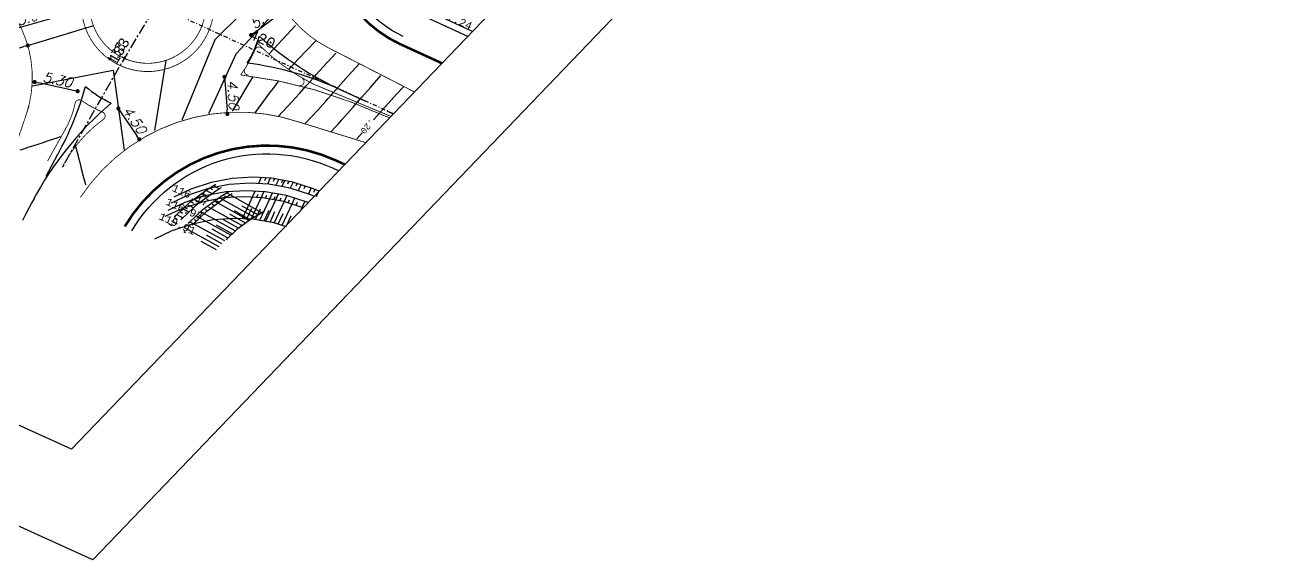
# Model space of a CAD drawing. Header units: millimetres. Extents: x 229784 to 231786, y 726884 to 727329.
# Drawn here: x 229867.6 to 230020.3, y 726913 to 726977.6 of the extents above; entities that cross this region are included whole.
import ezdxf
from ezdxf.enums import TextEntityAlignment as Align

# ---------------------------------------------------------------- set-up
doc = ezdxf.new("R2010")
doc.units = ezdxf.units.MM
for name, pattern in [('2480-axa-500-15.11.16$0$CENTER', [2, 1.25, -0.25, 0.25, -0.25]), ('2480-GEOMET-12.8.14$0$D1-3', [6, 3, -3]), ('2480-GEOMET-12.8.14$0$DASHEDX2', [1.5, 1, -0.5]), ('DESPLANW500-12.8.14$0$CENTER', [2, 1.25, -0.25, 0.25, -0.25]), ('DESPLANW500-12.8.14$0$DASHDOT', [1, 0.5, -0.25, 0, -0.25])]:
    doc.linetypes.add(name, pattern=pattern)
for name, color, linetype in [('2480-axa-500-15.11.16$0$IDAN_AXIS', 7, 'Continuous'), ('2480-axa-500-15.11.16$0$IDAN_PTNUM', 7, 'Continuous'), ('2480-GEOMET-12.8.14$0$0-frame', 7, 'Continuous'), ('2480-GEOMET-12.8.14$0$_L_TOSEFET 1.00M', 253, 'Continuous'), ('AOI', 7, 'Continuous'), ('DESPLANW500-12.8.14$0$ALIYA', 253, 'Continuous'), ('DESPLANW500-12.8.14$0$BRMA-ELV', 253, 'Continuous'), ('DESPLANW500-12.8.14$0$D-CONT-PRINCIPAL', 254, 'Continuous'), ('DESPLANW500-12.8.14$0$D-CONT-SECONDARY', 254, 'Continuous'), ('DESPLANW500-12.8.14$0$DIKUR_CUT_L', 254, 'Continuous'), ('DESPLANW500-12.8.14$0$DITC-ELV', 253, 'Continuous'), ('DESPLANW500-12.8.14$0$HIBUR_TO_EARTHWORK', 253, 'Continuous'), ('DESPLANW500-12.8.14$0$IDAN_AXIS', 8, 'DESPLANW500-12.8.14$0$CENTER'), ('DESPLANW500-12.8.14$0$ROADAXIS', 8, 'DESPLANW500-12.8.14$0$DASHDOT'), ('DESPLANW500-12.8.14$0$ROHV_TAL', 8, 'Continuous'), ('DESPLANW500-12.8.14$0$SEC-NAME', 7, 'Continuous'), ('DESPLANW500-12.8.14$0$SLOP_TIK_', 254, 'Continuous'), ('DESPLANW500-12.8.14$0$TRAPEZ', 8, 'Continuous'), ('DESPLANW500-12.8.14$0$YRIDA_TA', 8, 'Continuous'), ('M1200', 2, 'Continuous')]:
    doc.layers.add(name, color=color, linetype=linetype)
for name, color, linetype, true_color in [('2480-axa-500-15.11.16$0$IDAN_POINTS', 7, 'Continuous', 0xa8a8a8), ('2480-axa-500-15.11.16$0$IDAN_PTELEV', 7, 'Continuous', 0xa8a8a8), ('2480-GEOMET-12.8.14$0$ZEVA', 7, 'Continuous', 0x919191), ('2480-PLAN-12.8.14$0$pcell', 7, 'Continuous', 0x3366ff)]:
    doc.layers.add(name, color=color, linetype=linetype, true_color=true_color)
doc.layers.add('2480-GEOMET-12.8.14$0$rezua', color=13, linetype='Continuous', lineweight=30)
doc.layers.add('2480-GEOMET-12.8.14$0$TICH', color=13, linetype='Continuous', lineweight=30)
doc.styles.add('2480-axa-500-15.11.16$0$Standard', font='romanc9.shx')
doc.styles.add('2480-GEOMET-12.8.14$0$ITALIC', font='italic.shx')
doc.styles.add('DESPLANW500-12.8.14$0$MONOTXT', font='monotxt')
doc.dimstyles.new('2480-GEOMET-12.8.14$0$DIM500', dxfattribs={"dimtxt": 1.2, "dimasz": 0.5, "dimexe": 0.18, "dimexo": 0.0625, "dimgap": 0.25, "dimtad": 1, "dimzin": 0, "dimdsep": 46, "dimtxsty": '2480-GEOMET-12.8.14$0$ITALIC', "dimblk": '2480-GEOMET-12.8.14$0$_Dot', "dimcen": 0.09, "dimse1": 1, "dimse2": 1, "dimclrd": 256, "dimclrt": 256, "dimadec": 0, "dimazin": 0, "dimtfac": 1, "dimtmove": 1, "dimatfit": 3, "dimldrblk": '2480-GEOMET-12.8.14$0$_Dot', "dimfxl": 1, "dimtolj": 1, "dimtzin": 0, "dimarcsym": 0})

# ---------------------------------------------------------------- blocks, each defined once
blk = doc.blocks.new('2480-GEOMET-12.8.14$0$_Dot')
at = {"color": 0, "linetype": 'ByBlock', "lineweight": -2}
blk.add_line((-0.5, 0), (-1, 0), dxfattribs=at)
at = {"color": 0, "linetype": 'ByBlock', "const_width": 0.5}
blk.add_lwpolyline([(-0.25, 0, 1), (0.25, 0, 1)], format="xyb", close=True, dxfattribs=at)
blk = doc.blocks.new('*D211')
at = {"layer": '2480-GEOMET-12.8.14$0$0-frame', "lineweight": -2, "transparency": 16777216}
blk.add_line((229873.41, 726969.7), (229869.2, 726970.6), dxfattribs=at)
at = {"layer": 'Defpoints', "color": 0, "transparency": 16777216}
for p in [(229868.71, 726970.71), (229868.35, 726969.02), (229873.54, 726967.91)]:
    blk.add_point(p, dxfattribs=at)
at = {"layer": '2480-GEOMET-12.8.14$0$0-frame', "lineweight": -2, "transparency": 16777216, "xscale": 0.5, "yscale": 0.5, "zscale": 0.5}
for p, rotation in [((229868.71, 726970.71), 167.9278606606143), ((229873.9, 726969.6), 347.9278606606143)]:
    blk.add_blockref('2480-GEOMET-12.8.14$0$_Dot', p, dxfattribs=dict(at, rotation=rotation))
at = {"layer": '2480-GEOMET-12.8.14$0$0-frame', "transparency": 16777216, "insert": (229871.49, 726970.98), "char_height": 1.2, "attachment_point": 5, "rotation": 347.9279, "style": '2480-GEOMET-12.8.14$0$ITALIC'}
blk.add_mtext('\\A1;5.30', dxfattribs=at)
blk = doc.blocks.new('*D214')
at = {"layer": '2480-GEOMET-12.8.14$0$0-frame', "lineweight": -2, "transparency": 16777216}
blk.add_line((229895.23, 726976.7), (229898.52, 726979.14), dxfattribs=at)
at = {"layer": 'Defpoints', "color": 0, "transparency": 16777216}
for p in [(229898.92, 726979.44), (229899.27, 726978.97), (229895.18, 726975.92)]:
    blk.add_point(p, dxfattribs=at)
at = {"layer": '2480-GEOMET-12.8.14$0$0-frame', "lineweight": -2, "transparency": 16777216, "xscale": 0.5, "yscale": 0.5, "zscale": 0.5}
for p, rotation in [((229898.92, 726979.44), 36.6241363567157), ((229894.83, 726976.4), 216.6241363567157)]:
    blk.add_blockref('2480-GEOMET-12.8.14$0$_Dot', p, dxfattribs=dict(at, rotation=rotation))
at = {"layer": '2480-GEOMET-12.8.14$0$0-frame', "transparency": 16777216, "insert": (229896.37, 726978.6), "char_height": 1.2, "attachment_point": 5, "rotation": 36.6241, "style": '2480-GEOMET-12.8.14$0$ITALIC'}
blk.add_mtext('\\A1;5.10', dxfattribs=at)
blk = doc.blocks.new('*D215')
at = {"layer": '2480-GEOMET-12.8.14$0$0-frame', "lineweight": -2, "transparency": 16777216}
blk.add_line((229891.66, 726970.84), (229891.93, 726967.35), dxfattribs=at)
at = {"layer": 'Defpoints', "color": 0, "transparency": 16777216}
for p in [(229892.01, 726971.36), (229891.97, 726966.85), (229892.36, 726966.88)]:
    blk.add_point(p, dxfattribs=at)
at = {"layer": '2480-GEOMET-12.8.14$0$0-frame', "lineweight": -2, "transparency": 16777216, "xscale": 0.5, "yscale": 0.5, "zscale": 0.5}
for p, rotation in [((229891.62, 726971.33), 94.4454500315104), ((229891.97, 726966.85), 274.4454500315104)]:
    blk.add_blockref('2480-GEOMET-12.8.14$0$_Dot', p, dxfattribs=dict(at, rotation=rotation))
at = {"layer": '2480-GEOMET-12.8.14$0$0-frame', "transparency": 16777216, "insert": (229892.65, 726969.16), "char_height": 1.2, "attachment_point": 5, "rotation": 274.4455, "style": '2480-GEOMET-12.8.14$0$ITALIC'}
blk.add_mtext('\\A1;4.50', dxfattribs=at)
blk = doc.blocks.new('*D216')
at = {"layer": '2480-GEOMET-12.8.14$0$0-frame', "lineweight": -2, "transparency": 16777216}
blk.add_line((229879.09, 726967.09), (229881.06, 726964.2), dxfattribs=at)
at = {"layer": 'Defpoints', "color": 0, "transparency": 16777216}
for p in [(229879.16, 726967.74), (229881.34, 726963.78), (229881.69, 726964.02)]:
    blk.add_point(p, dxfattribs=at)
at = {"layer": '2480-GEOMET-12.8.14$0$0-frame', "lineweight": -2, "transparency": 16777216, "xscale": 0.5, "yscale": 0.5, "zscale": 0.5}
for p, rotation in [((229878.81, 726967.51), 124.1393824137062), ((229881.34, 726963.78), 304.1393824137062)]:
    blk.add_blockref('2480-GEOMET-12.8.14$0$_Dot', p, dxfattribs=dict(at, rotation=rotation))
at = {"layer": '2480-GEOMET-12.8.14$0$0-frame', "transparency": 16777216, "insert": (229880.78, 726966.12), "char_height": 1.2, "attachment_point": 5, "rotation": 304.1394, "style": '2480-GEOMET-12.8.14$0$ITALIC'}
blk.add_mtext('\\A1;4.50', dxfattribs=at)
blk = doc.blocks.new('*D220')
at = {"layer": '2480-GEOMET-12.8.14$0$0-frame', "lineweight": -2, "transparency": 16777216}
for p, q in [((229866.45, 726977.16), (229870.67, 726978.37)), ((229866.43, 726974.7), (229866.45, 726977.16)), ((229865.46, 726974.42), (229867.4, 726974.98))]:
    blk.add_line(p, q, dxfattribs=at)
at = {"layer": 'Defpoints', "color": 0, "transparency": 16777216}
for p in [(229867.88, 726975.12), (229867.88, 726975.12), (229864.98, 726974.28)]:
    blk.add_point(p, dxfattribs=at)
at = {"layer": '2480-GEOMET-12.8.14$0$0-frame', "lineweight": -2, "transparency": 16777216, "xscale": 0.5, "yscale": 0.5, "zscale": 0.5}
for p, rotation in [((229867.88, 726975.12), 16.08687491767018), ((229864.98, 726974.28), 196.0868749176702)]:
    blk.add_blockref('2480-GEOMET-12.8.14$0$_Dot', p, dxfattribs=dict(at, rotation=rotation))
at = {"layer": '2480-GEOMET-12.8.14$0$0-frame', "transparency": 16777216, "insert": (229868.33, 726978.58), "char_height": 1.2, "attachment_point": 5, "rotation": 16.0869, "style": '2480-GEOMET-12.8.14$0$ITALIC'}
blk.add_mtext('\\A1;3.00', dxfattribs=at)
blk = doc.blocks.new('2480-axa-500-15.11.16$0$IDAN_POINT')
at = {"layer": '2480-axa-500-15.11.16$0$IDAN_POINTS', "color": 0, "linetype": 'ByBlock'}
for p, q in [((-0.5, 0), (0.5, 0)), ((0, -0.5), (0, 0.5))]:
    blk.add_line(p, q, dxfattribs=at)
at = {"layer": '2480-axa-500-15.11.16$0$IDAN_PTELEV', "style": '2480-axa-500-15.11.16$0$Standard'}
blk.add_attdef('IDAN_PTELEV', text='', height=1.8, dxfattribs=at).set_placement((0, -1), align=Align.TOP_CENTER)
at = {"layer": '2480-axa-500-15.11.16$0$IDAN_PTNUM', "style": '2480-axa-500-15.11.16$0$Standard'}
blk.add_attdef('IDAN_PTNUM', text='', height=1.8, dxfattribs=at).set_placement((0, 1), align=Align.CENTER)

msp = doc.modelspace()

# ---------------------------------------------------------------- linework, layer by layer
at = {"layer": '2480-axa-500-15.11.16$0$IDAN_AXIS', "linetype": '2480-axa-500-15.11.16$0$CENTER'}
msp.add_lwpolyline([(229872.068, 726960.387, -0.0714772), (229947.042, 727060.962), (229947.732, 727061.655, -0.2981028), (230708.48, 727222.267), (231119.383, 727062.249, 0.1113742), (231641.537, 726983.585), (231643.691, 726983.741, -0.0841984), (231668.658, 726981.345), (231692.584, 726974.885)], format="xyb", dxfattribs=at)
at = {"layer": '2480-GEOMET-12.8.14$0$_L_TOSEFET 1.00M', "linetype": 'Continuous'}
for points in [[(229913.183, 726976.218, -0.2216961), (229905.588, 726985.293, -0.1897243), (229906.76, 726995.481, -0.1897243)], [(229880.447, 726952.757, -0.1846986), (229891.1, 726961.171, -0.1845364), (229904.637, 726960.333), (229905.405, 726959.981)]]:
    msp.add_lwpolyline(points, format="xyb", dxfattribs=at)
at = {"layer": '2480-GEOMET-12.8.14$0$rezua', "color": 8, "linetype": 'Continuous', "true_color": 0x787878, "const_width": 0.3}
for points in [[(229912.759, 726975.312, -0.2216961), (229904.622, 726985.035, -0.2217388), (229906.842, 726997.52), (229905.893, 726995.979, -0.1846986)], [(229879.588, 726953.269, -0.1846986), (229890.801, 726962.125, -0.1845576), (229905.052, 726961.243), (229906.138, 726960.745)]]:
    msp.add_lwpolyline(points, format="xyb", dxfattribs=at)
msp.add_lwpolyline([(229917.863, 726972.971), (229912.759, 726975.312)], dxfattribs=at)
at = {"layer": '2480-GEOMET-12.8.14$0$TICH', "color": 251, "true_color": 0x696969, "const_width": 0.1}
for points in [[(229898.73, 726994.885, 0.4428265), (229904.116, 726974.864)], [(229867.737, 726966.892, 0.3360174), (229862.217, 726982.874)], [(229893.561, 726971.571, 0.0777291), (229895.59, 726975.393, 67.541549)], [(229896.133, 726974.774, 0.5503973), (229895.3, 726974.628)], [(229895.59, 726975.393, 0.0784443), (229901.876, 726970.698, 0.0223966), (229902.686, 726970.317), (229911.707, 726966.552)], [(229894.085, 726972.32, 0.5812487), (229894.483, 726971.547)], [(229906.954, 726968.27, 0.0626465), (229893.561, 726971.571)], [(229900.6, 726970.281, 0.8690343), (229900.972, 726971.198)], [(229868.03, 726967.803, -0.0115313), (229866.356, 726962.919, -0.0115313)], [(229872.324, 726964.831, 0.0829157), (229873.596, 726968.159, 0.0829157)], [(229874.371, 726968.471, 0.5393024), (229873.596, 726968.159)], [(229874.671, 726968.268, 0.0396208), (229876.613, 726967.201, 67.541549)], [(229877.012, 726966.204, 0.1101381), (229872.282, 726960.876)], [(229900.697, 726965.847, 0.3421552), (229874.239, 726956.78)], [(229877.012, 726966.204, 0.5848217), (229876.914, 726967.07)], [(229870.279, 726961.18, -0.0030052), (229872.474, 726965.095)], [(229872.029, 726960.404, -0.0002643), (229872.282, 726960.876)]]:
    msp.add_lwpolyline(points, format="xyb", dxfattribs=at)
at = {"layer": '2480-GEOMET-12.8.14$0$TICH', "color": 251, "linetype": '2480-GEOMET-12.8.14$0$DASHEDX2', "true_color": 0x696969, "const_width": 0.1}
for points in [[(229881.71, 726987.942, 67.541549), (229882.183, 726987.966, 67.541549)], [(229881.791, 726986.945, 67.541549), (229882.205, 726986.966, 67.541549)], [(229874.371, 726968.471, 0.0519821), (229876.914, 726967.07, 67.541549)]]:
    msp.add_lwpolyline(points, format="xyb", dxfattribs=at)
at = {"layer": '2480-GEOMET-12.8.14$0$TICH', "color": 251, "true_color": 0x696969, "const_width": 0.1}
for points in [[(229904.116, 726974.864), (229914.545, 726969.51)], [(229911.534, 726966.372), (229906.954, 726968.27)], [(229900.697, 726965.847), (229908.674, 726963.389)]]:
    msp.add_lwpolyline(points, dxfattribs=at)
at = {"layer": '2480-GEOMET-12.8.14$0$ZEVA', "linetype": '2480-GEOMET-12.8.14$0$D1-3'}
msp.add_line((229905.81, 726969.697), (229912.001, 726966.858), dxfattribs=at)
at = {"layer": '2480-GEOMET-12.8.14$0$ZEVA'}
for centre, radius, start, end in [((229883.379, 726979.984), 13, 327.49291, 343.23465), ((229922.484, 727006.056), 40, 228.20565, 245.36378), ((229889.136, 726933.338), 40, 65.36378, 82.52191), ((229836.393, 726981.13), 40, 331.3324, 344.08856), ((229883.379, 726979.984), 13, 229.05956, 245.37914), ((229903.861, 726937.682), 40, 130.35014, 152.15226)]:
    msp.add_arc(centre, radius, start, end, dxfattribs=at)
at = {"layer": '2480-GEOMET-12.8.14$0$ZEVA', "linetype": '2480-GEOMET-12.8.14$0$D1-3'}
msp.add_arc((230259.527, 726749.781), 442.25, 151.3324, 154.73721, dxfattribs=at)
at = {"layer": '2480-PLAN-12.8.14$0$pcell', "const_width": 0.2}
msp.add_lwpolyline([(229917.201, 727011.648), (229906.842, 726997.52, 0.2227231), (229904.637, 726984.98, 0.2227231), (229912.864, 726975.263), (229917.863, 726972.97)], format="xyb", dxfattribs=at)
at = {"layer": 'AOI'}
msp.add_lwpolyline([(230570.46, 727223.288), (230463.919, 727225.53), (230284.524, 727214.26), (230191.177, 727184.272), (230053.958, 727098.858), (229875.733, 726913.019), (229783.503, 726954.921), (229985.676, 727170.293), (230180.527, 727279.1), (230294.998, 727306.837), (230401.812, 727320.244), (230532.007, 727329.274), (230658.696, 727290.108)], dxfattribs=at)
at = {"layer": 'DESPLANW500-12.8.14$0$ALIYA', "flags": 128}
for points in [[(229901.116, 726955.508), (229898.776, 726956.263), (229896.209, 726956.725), (229893.958, 726956.86), (229891.45, 726956.704), (229888.927, 726956.219), (229886.483, 726955.413), (229884.435, 726954.454)], [(229887.752, 726953.434), (229887.811, 726953.507), (229889.499, 726955.112), (229891.637, 726956.678), (229892.563, 726957.229)]]:
    msp.add_lwpolyline(points, dxfattribs=at)
at = {"layer": 'DESPLANW500-12.8.14$0$D-CONT-PRINCIPAL', "flags": 128}
msp.add_lwpolyline([(229898.49, 726979.986), (229892.977, 726974.076), (229889.682, 726966.854)], dxfattribs=at)
at = {"layer": 'DESPLANW500-12.8.14$0$D-CONT-PRINCIPAL', "elevation": 119, "flags": 128}
msp.add_lwpolyline([(229904.506, 726964.716), (229905.064, 726965.339), (229905.064, 726965.339), (229905.323, 726965.63), (229905.323, 726965.63), (229905.742, 726966.101), (229905.742, 726966.101), (229907.154, 726967.688), (229907.154, 726967.688), (229908.2, 726968.864), (229908.2, 726968.864), (229909.238, 726970.03), (229909.238, 726970.03), (229910.485, 726971.511)], dxfattribs=at)
at = {"layer": 'DESPLANW500-12.8.14$0$D-CONT-SECONDARY', "flags": 128}
for points in [[(229897.282, 726982.627), (229890.461, 726975.812), (229886.461, 726966.086)], [(229867.908, 726975.102), (229875.855, 726977.534)], [(229900.197, 726977.523), (229897.018, 726974.094)], [(229884.56, 726973.298), (229883.17, 726964.856)], [(229868.466, 726970.241), (229878.19, 726972.154), (229879.519, 726962.483)], [(229894.982, 726971.285), (229892.547, 726967.191)]]:
    msp.add_lwpolyline(points, dxfattribs=at)
for points, elevation in [([(229899.395, 726972.225), (229899.681, 726972.545), (229899.681, 726972.545), (229900.48, 726973.441), (229900.48, 726973.441), (229902.632, 726975.677)], 118.4), ([(229898.102, 726966.562), (229899.793, 726968.362), (229899.793, 726968.362), (229900.2, 726968.819), (229900.2, 726968.819), (229900.69, 726969.369), (229900.69, 726969.369), (229901.445, 726970.215), (229901.445, 726970.215), (229901.581, 726970.368), (229901.581, 726970.368), (229902.304, 726971.181), (229902.304, 726971.181), (229902.682, 726971.606), (229902.682, 726971.606), (229903.529, 726972.557), (229903.529, 726972.557), (229905.05, 726974.204)], 118.6), ([(229901.362, 726965.71), (229902.865, 726967.319), (229902.865, 726967.319), (229903.844, 726968.417), (229903.844, 726968.417), (229904.127, 726968.734), (229904.127, 726968.734), (229904.484, 726969.134), (229904.484, 726969.134), (229904.698, 726969.374), (229904.698, 726969.374), (229905.32, 726970.074), (229905.32, 726970.074), (229906.568, 726971.477), (229906.568, 726971.477), (229907.849, 726972.894)], 118.8), ([(229895.335, 726966.984), (229896.657, 726968.796), (229896.657, 726968.796), (229897.06, 726969.346), (229897.06, 726969.346), (229897.44, 726969.865), (229897.44, 726969.865), (229897.962, 726970.578), (229897.962, 726970.578), (229898.128, 726970.786)], 118.4), ([(229909.616, 726966.16), (229910.31, 726966.94), (229912.395, 726969.282), (229913.206, 726970.147)], 119.2), ([(229866.97, 726962.502), (229867.398, 726962.646), (229867.398, 726962.646), (229867.931, 726962.825), (229867.931, 726962.825), (229869.002, 726963.182), (229869.002, 726963.182), (229869.723, 726963.42), (229869.723, 726963.42), (229870.265, 726963.599), (229870.265, 726963.599), (229870.422, 726963.651), (229870.422, 726963.651), (229870.485, 726963.672), (229870.485, 726963.672), (229871.413, 726963.977), (229871.413, 726963.977), (229871.5, 726964.006), (229871.5, 726964.006), (229871.833, 726964.115)], 117.6), ([(229907.574, 726963.866), (229908.221, 726964.591)], 119.2), ([(229873.592, 726963.143), (229873.679, 726962.803), (229873.679, 726962.803), (229873.944, 726961.77), (229873.944, 726961.77), (229874.002, 726961.547), (229874.002, 726961.547), (229874.145, 726960.997), (229874.145, 726960.997), (229874.336, 726960.267), (229874.336, 726960.267), (229874.622, 726959.185), (229874.622, 726959.185), (229874.765, 726958.647), (229874.765, 726958.647), (229874.864, 726958.275)], 117.6), ([(229907.326, 726963.512), (229907.338, 726963.526)], 119.2)]:
    msp.add_lwpolyline(points, dxfattribs=dict(at, elevation=elevation))
at = {"layer": 'DESPLANW500-12.8.14$0$DIKUR_CUT_L', "flags": 128}
for points in [[(229896.402, 726955.06), (229894.729, 726954.085), (229893.108, 726952.885), (229891.8, 726951.64)], [(229898.955, 726953.255), (229897.595, 726953.686), (229895.019, 726954.128), (229892.758, 726954.243), (229890.239, 726954.064), (229887.708, 726953.56), (229885.252, 726952.73), (229883.193, 726951.748)]]:
    msp.add_lwpolyline(points, dxfattribs=at)
at = {"layer": 'DESPLANW500-12.8.14$0$HIBUR_TO_EARTHWORK', "flags": 128}
for points in [[(229920.969, 726976.209), (229913.536, 726979.619), (229911.717, 726980.819), (229910.09, 726982.269), (229908.691, 726983.941), (229907.484, 726985.932), (229906.687, 726987.799), (229906.126, 726989.9), (229905.875, 726992.067), (229905.868, 726993.159)], [(229903.039, 726957.513), (229902.351, 726957.828), (229899.862, 726958.631), (229897.295, 726959.093), (229895.044, 726959.228), (229892.535, 726959.072), (229890.013, 726958.587), (229887.569, 726957.781), (229885.521, 726956.822)], [(229885.604, 726954.386), (229885.79, 726954.615), (229887.483, 726956.23), (229889.628, 726957.808), (229890.557, 726958.364)]]:
    msp.add_lwpolyline(points, dxfattribs=at)
at = {"layer": 'DESPLANW500-12.8.14$0$IDAN_AXIS', "linetype": 'DESPLANW500-12.8.14$0$CENTER'}
msp.add_lwpolyline([(229872.068, 726960.387, -0.0714772), (229947.042, 727060.962), (229947.732, 727061.655, -0.2981028), (230708.48, 727222.267), (231119.383, 727062.249, 0.1113742), (231641.537, 726983.585), (231643.691, 726983.741, -0.0841984), (231668.658, 726981.345), (231692.584, 726974.885)], format="xyb", dxfattribs=at)
at = {"layer": 'DESPLANW500-12.8.14$0$ROADAXIS'}
msp.add_lwpolyline([(229912.001, 726966.858), (229883.379, 726979.984)], dxfattribs=at)
at = {"layer": 'DESPLANW500-12.8.14$0$ROHV_TAL', "flags": 128}
msp.add_lwpolyline([(229887.286, 726953.641), (229887.373, 726953.748), (229889.061, 726955.354), (229891.201, 726956.923), (229892.128, 726957.476)], dxfattribs=at)
at = {"layer": 'DESPLANW500-12.8.14$0$SLOP_TIK_', "flags": 128}
for points in [[(229890.303, 726958.217), (229891, 726957.824)], [(229896.061, 726959.191), (229895.727, 726958.455)], [(229896.594, 726959.155), (229896.428, 726958.792)], [(229897.121, 726959.104), (229896.788, 726958.361)], [(229897.644, 726959.045), (229897.477, 726958.681)], [(229898.158, 726958.965), (229897.824, 726958.238)], [(229898.671, 726958.886), (229898.505, 726958.522)], [(229898.886, 726958.839), (229898.553, 726958.111)], [(229899.386, 726958.73), (229899.22, 726958.366)], [(229899.886, 726958.619), (229899.552, 726957.892)], [(229900.373, 726958.481), (229900.206, 726958.118)], [(229900.859, 726958.344), (229900.526, 726957.616)], [(229901.338, 726958.188), (229901.171, 726957.824)], [(229887.923, 726956.591), (229888.622, 726956.202)], [(229888.34, 726956.911), (229888.69, 726956.716)], [(229888.767, 726957.224), (229889.465, 726956.833)], [(229888.921, 726957.338), (229889.27, 726957.143)], [(229889.374, 726957.636), (229890.071, 726957.244)], [(229889.828, 726957.932), (229890.177, 726957.736)], [(229891.379, 726956.51), (229890.943, 726956.755)], [(229895.19, 726954.37), (229891.379, 726956.51)], [(229891.833, 726956.804), (229891.615, 726956.926)], [(229892.306, 726957.086), (229891.871, 726957.332)], [(229896.138, 726954.923), (229892.306, 726957.086)], [(229893.781, 726954.22), (229894.977, 726956.819)], [(229894.846, 726954.143), (229896.037, 726956.725)], [(229894.977, 726956.828), (229895.31, 726957.546)], [(229895.511, 726956.792), (229895.677, 726957.155)], [(229895.886, 726954.012), (229897.074, 726956.602)], [(229896.037, 726956.741), (229896.371, 726957.452)], [(229896.56, 726956.682), (229896.727, 726957.045)], [(229896.617, 726953.892), (229897.802, 726956.476)], [(229897.074, 726956.602), (229897.407, 726957.329)], [(229897.587, 726956.522), (229897.754, 726956.886)], [(229897.802, 726956.476), (229898.136, 726957.203)], [(229898.302, 726956.367), (229898.469, 726956.73)], [(229898.802, 726956.256), (229899.135, 726956.983)], [(229899.289, 726956.118), (229899.455, 726956.481)], [(229899.776, 726955.98), (229900.109, 726956.708)], [(229902.07, 726957.933), (229901.736, 726957.205)], [(229902.534, 726957.746), (229902.367, 726957.382)], [(229902.995, 726957.553), (229902.662, 726956.825)], [(229886.221, 726955.065), (229886.571, 726954.872)], [(229886.586, 726955.415), (229887.287, 726955.028)], [(229886.76, 726955.581), (229887.11, 726955.388)], [(229887.132, 726955.927), (229887.832, 726955.54)], [(229887.526, 726956.26), (229887.876, 726956.066)], [(229889.144, 726954.813), (229888.707, 726955.055)], [(229889.537, 726955.144), (229889.318, 726955.265)], [(229889.933, 726955.473), (229889.496, 726955.716)], [(229893.715, 726953.368), (229889.933, 726955.473)], [(229890.349, 726955.79), (229890.13, 726955.912)], [(229890.774, 726956.101), (229890.338, 726956.345)], [(229890.928, 726956.214), (229890.71, 726956.336)], [(229894.572, 726953.976), (229890.774, 726956.101)], [(229894.729, 726954.085), (229892.828, 726955.149)], [(229895.654, 726954.652), (229893.743, 726955.728)], [(229894.317, 726954.189), (229894.914, 726955.491)], [(229895.371, 726954.088), (229895.965, 726955.385)], [(229896.402, 726953.937), (229896.995, 726955.229)], [(229897.119, 726953.786), (229897.711, 726955.076)], [(229897.62, 726953.679), (229898.802, 726956.256)], [(229898.596, 726953.409), (229899.776, 726955.98)], [(229900.254, 726955.825), (229900.421, 726956.188)], [(229900.813, 726955.193), (229900.986, 726955.569), (229901.319, 726956.296)], [(229884.9, 726953.584), (229885.252, 726953.393)], [(229885.214, 726953.963), (229885.916, 726953.581)], [(229885.537, 726954.337), (229885.888, 726954.146)], [(229885.878, 726954.702), (229886.579, 726954.317)], [(229887.895, 726953.596), (229887.456, 726953.836)], [(229891.65, 726951.537), (229887.895, 726953.596)], [(229888.236, 726953.957), (229888.017, 726954.077)], [(229888.6, 726954.304), (229888.162, 726954.545)], [(229888.773, 726954.469), (229888.555, 726954.59)], [(229892.363, 726952.229), (229888.6, 726954.304)], [(229892.914, 726952.726), (229889.144, 726954.813)], [(229892.538, 726952.391), (229890.656, 726953.43)], [(229893.313, 726953.048), (229891.425, 726954.096)], [(229894.139, 726953.675), (229892.244, 726954.732)], [(229898.108, 726953.544), (229898.698, 726954.831)], [(229899.077, 726953.256), (229899.665, 726954.541)], [(229886.921, 726952.485), (229886.701, 726952.604)], [(229887.233, 726952.862), (229886.794, 726953.102)], [(229890.985, 726950.815), (229887.233, 726952.862)], [(229887.555, 726953.234), (229887.335, 726953.354)], [(229891.308, 726951.181), (229889.431, 726952.208)], [(229891.994, 726951.89), (229890.115, 726952.923)], [(229890.672, 726950.444), (229888.796, 726951.464)]]:
    msp.add_lwpolyline(points, dxfattribs=at)
at = {"layer": 'DESPLANW500-12.8.14$0$TRAPEZ', "flags": 128}
msp.add_lwpolyline([(229901.716, 726956.134), (229901.599, 726956.187), (229899.11, 726956.99), (229896.543, 726957.452), (229894.292, 726957.587), (229891.783, 726957.431), (229889.261, 726956.946), (229886.816, 726956.141), (229884.768, 726955.182)], dxfattribs=at)
at = {"layer": 'DESPLANW500-12.8.14$0$YRIDA_TA', "flags": 128}
for points in [[(229921.559, 726976.824), (229913.871, 726980.351), (229912.052, 726981.551), (229910.425, 726983.001), (229909.026, 726984.673), (229907.82, 726986.664), (229907.022, 726988.531), (229906.461, 726990.632), (229906.21, 726992.799), (229906.203, 726993.891)], [(229902.449, 726956.898), (229902.016, 726957.096), (229899.527, 726957.899), (229896.96, 726958.361), (229894.709, 726958.496), (229892.2, 726958.34), (229889.678, 726957.855), (229887.233, 726957.049), (229885.185, 726956.09)], [(229886.355, 726954.054), (229886.496, 726954.228), (229888.502, 726956.103), (229890.708, 726957.657), (229891.257, 726957.968)]]:
    msp.add_lwpolyline(points, dxfattribs=at)
at = {"layer": 'M1200'}
msp.add_lwpolyline([(230572.224, 727234.344), (230463.688, 727236.628), (230282.449, 727225.242), (230186.48, 727194.412), (230046.917, 727107.538), (229873.167, 726926.366), (229802.182, 726958.616), (229992.585, 727161.448), (230184.611, 727268.679), (230297.001, 727295.911), (230402.887, 727309.202), (230530.709, 727318.067), (230655.466, 727279.498)], dxfattribs=at)

# ---------------------------------------------------------------- block references
at = {"layer": '2480-axa-500-15.11.16$0$IDAN_AXIS', "linetype": '2480-axa-500-15.11.16$0$CENTER', "xscale": 0.5999999999999999, "yscale": 0.5999999999999999, "zscale": 0.5999999999999999, "rotation": 59.50477417870982}
msp.add_blockref('2480-axa-500-15.11.16$0$IDAN_POINT', (229879.533, 726973.577), dxfattribs=at).add_auto_attribs({'IDAN_PTNUM': '133'})

# ---------------------------------------------------------------- texts
at = {"layer": 'DESPLANW500-12.8.14$0$BRMA-ELV', "style": 'DESPLANW500-12.8.14$0$MONOTXT'}
for s, p in [('116.97', (229886.751, 726955.379)), ('119.91', (229885.938, 726953.606))]:
    msp.add_text(s, height=0.9, rotation=335.363, dxfattribs=at).set_placement(p, align=Align.MIDDLE)
at = {"layer": 'DESPLANW500-12.8.14$0$D-CONT-SECONDARY', "style": 'DESPLANW500-12.8.14$0$MONOTXT'}
msp.add_text('.20', height=0.75, rotation=228.353, dxfattribs=at).set_placement((229908.869, 726965.32, 119.2), align=Align.MIDDLE)
at = {"layer": 'DESPLANW500-12.8.14$0$DITC-ELV', "style": 'DESPLANW500-12.8.14$0$MONOTXT'}
for s, p in [('117.24', (229919.303, 726978.383)), ('116.17', (229887.509, 726957.033))]:
    msp.add_text(s, height=0.9, rotation=335.363, dxfattribs=at).set_placement(p, align=Align.MIDDLE)
at = {"layer": 'DESPLANW500-12.8.14$0$SEC-NAME', "style": 'DESPLANW500-12.8.14$0$MONOTXT'}
for s, rotation, p in [('420', 335.363, (229896.193, 726975.926)), ('133', 59.504, (229878.893, 726974.502))]:
    msp.add_text(s, height=1.25, rotation=rotation, dxfattribs=at).set_placement(p, align=Align.MIDDLE)

# ---------------------------------------------------------------- dimensions: what is measured, and where the dimension line sits
at = {"layer": '2480-GEOMET-12.8.14$0$0-frame'}
for p1, p2, distance, text, picture, middle in [((229864.976, 726974.281), (229867.881, 726975.119), 0, '3.00', '*D220', (229866.459, 726978.045)), ((229873.542, 726967.908), (229868.351, 726969.019), -1.727, '5.30', '*D211', (229871.485, 726970.984))]:
    dim = msp.add_aligned_dim(p1=p1, p2=p2, distance=distance, text=text, dimstyle='2480-GEOMET-12.8.14$0$DIM500', dxfattribs=at)
    dim.commit()
    dim.dimension.update_dxf_attribs({"geometry": picture, "text_midpoint": middle})
for p1, p2, distance, picture, middle in [((229895.18, 726975.924), (229899.273, 726978.967), 0.593, '*D214', (229896.366, 726978.603)), ((229892.014, 726971.364), (229892.363, 726966.878), -0.391, '*D215', (229892.647, 726969.156)), ((229879.164, 726967.744), (229881.689, 726964.02), -0.424, '*D216', (229880.779, 726966.121))]:
    dim = msp.add_aligned_dim(p1=p1, p2=p2, distance=distance, dimstyle='2480-GEOMET-12.8.14$0$DIM500', dxfattribs=at)
    dim.commit()
    dim.dimension.update_dxf_attribs({"geometry": picture, "text_midpoint": middle})

doc.saveas('drawing.dxf')
